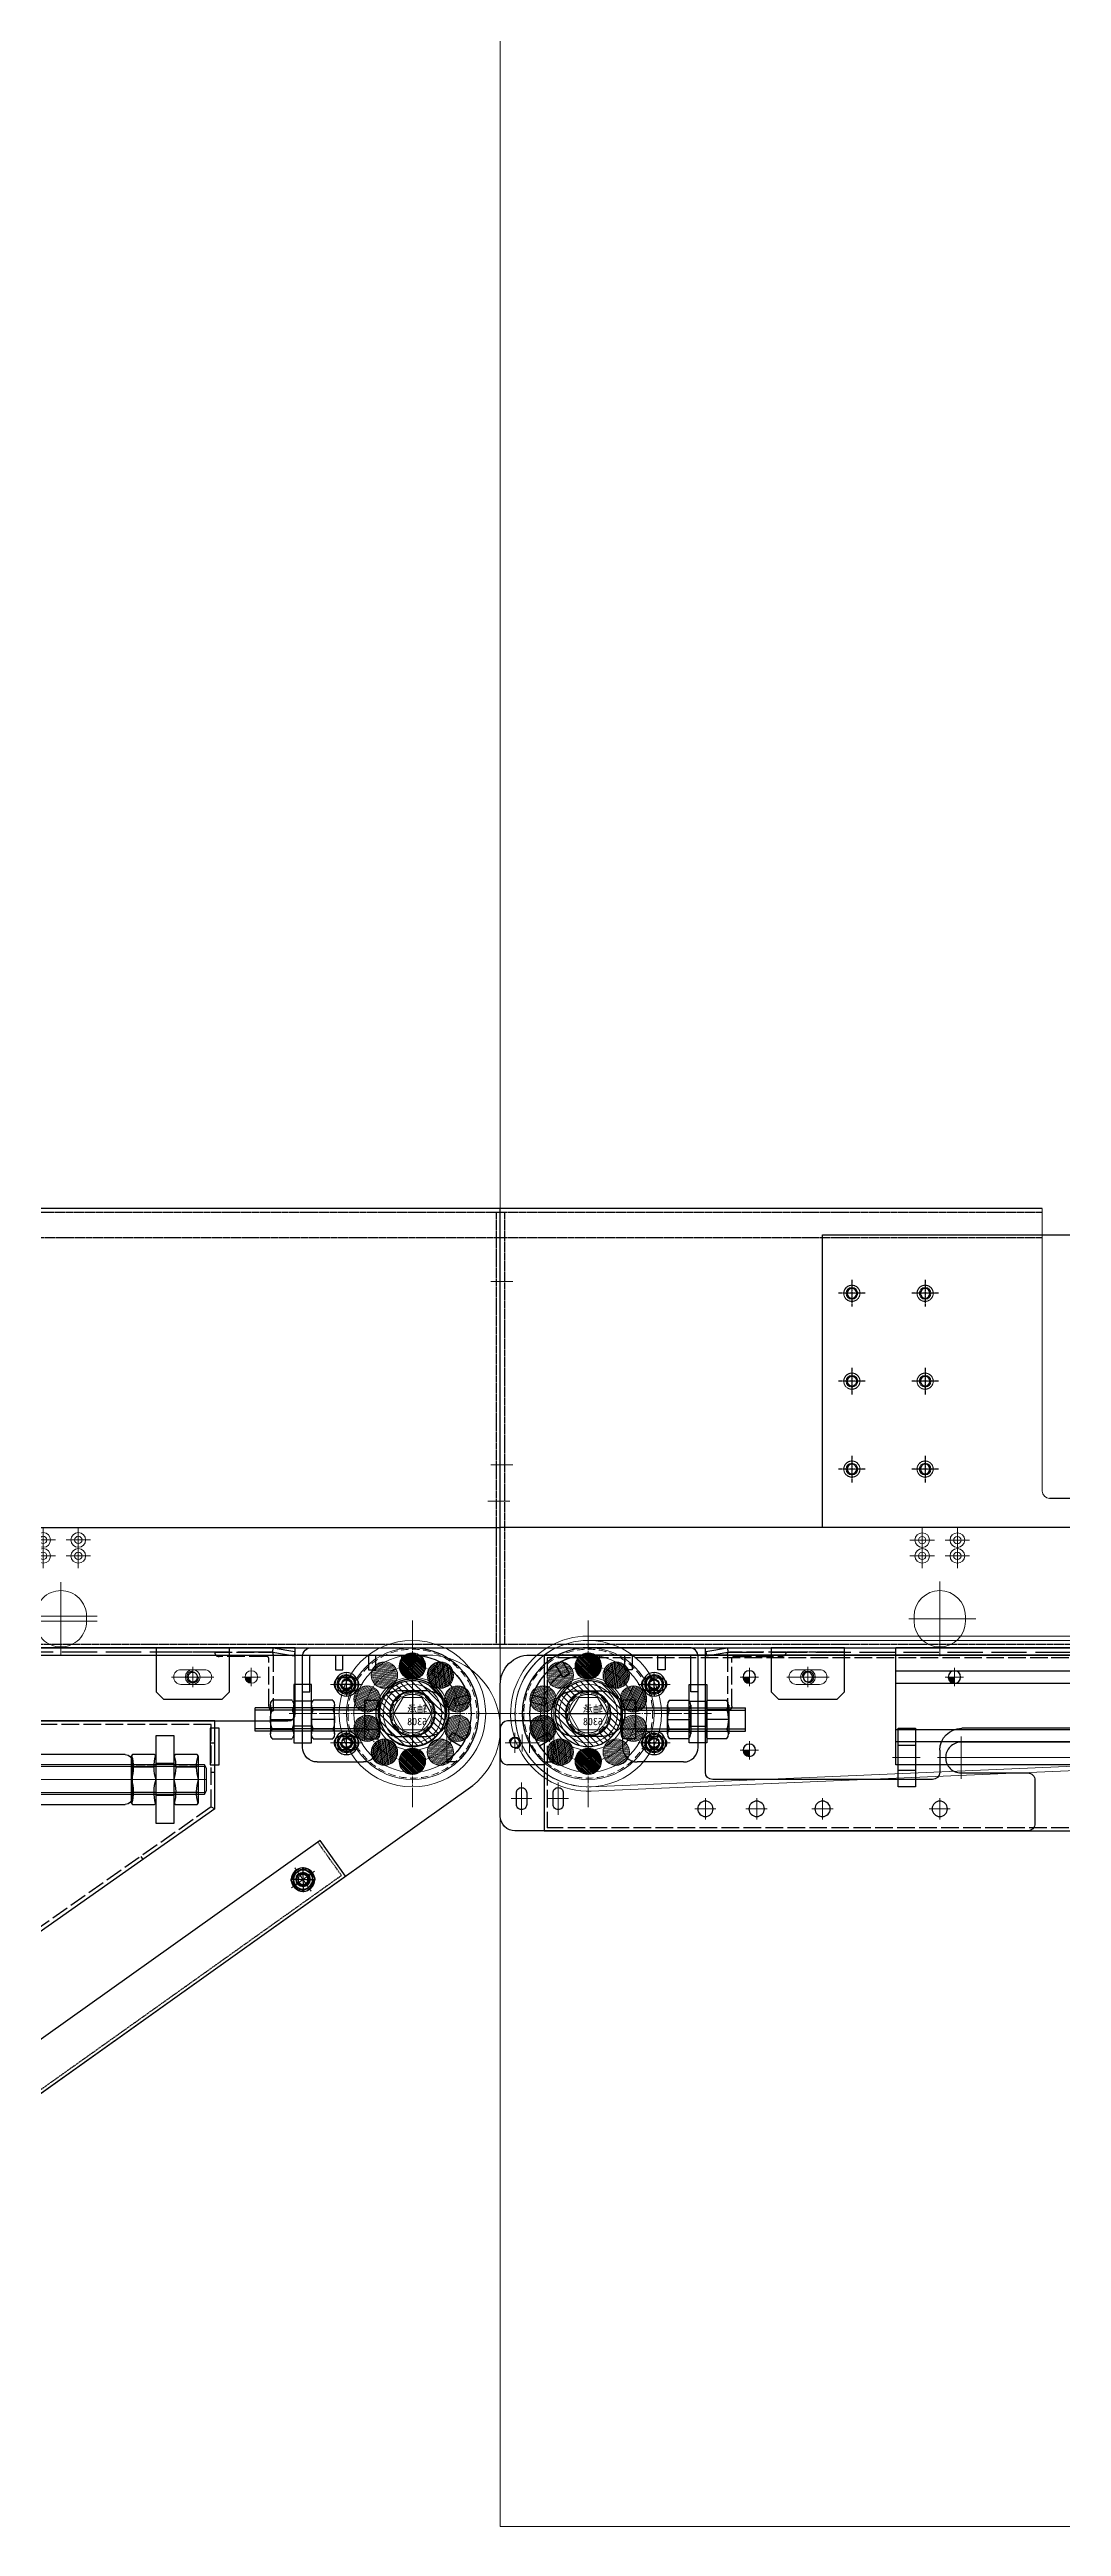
# Model space of a CAD drawing. Header units: millimetres. Extents: x 845401 to 948039, y 511594 to 550263.
# Drawn here: x 923193 to 923884, y 544187 to 545878 of the extents above; entities that cross this region are included whole.
import ezdxf

# ---------------------------------------------------------------- set-up
doc = ezdxf.new("R2010")
doc.units = ezdxf.units.MM
for name, pattern in [('ACAD_ISO02W100', [15, 12, -3]), ('CENTER', [0]), ('CENTER1', [28, 25, -1, 1, -1]), ('CENTER2', [28.575, 19.05, -3.175, 3.175, -3.175]), ('CENTERX2', [4, 2.5, -0.5, 0.5, -0.5]), ('DASHED', [0.75, 0.5, -0.25]), ('DASHED2', [0.375, 0.25, -0.125]), ('HIDDEN', [0.375, 0.25, -0.125])]:
    doc.linetypes.add(name, pattern=pattern)
for name, color, linetype in [('00', 7, 'Continuous'), ('1轮廓实线层', 7, 'Continuous'), ('21', 1, 'Continuous'), ('2细线层', 4, 'Continuous'), ('3中心线层', 1, 'CENTER'), ('CL', 7, 'Continuous'), ('中心线层', 1, 'CENTERX2'), ('虚线', 4, 'ACAD_ISO02W100')]:
    doc.layers.add(name, color=color, linetype=linetype)
for name, color, linetype, lineweight in [('A-剖-0.10mm.......SECT-L01', 255, 'Continuous', 18), ('中心线', 1, 'CENTER', 9), ('剖面线', 6, 'Continuous', 15), ('粗实线', 7, 'Continuous', 30), ('细实线', 2, 'Continuous', 18)]:
    doc.layers.add(name, color=color, linetype=linetype, lineweight=lineweight)

# ---------------------------------------------------------------- blocks, each defined once
blk = doc.blocks.new('G$C56B2856F')
at = {"linetype": 'ByBlock', "lineweight": -2}
h = blk.add_hatch(dxfattribs=at)
h.set_pattern_fill('ANSI31', color=0, scale=0.2, style=0)
h.set_pattern_definition([(45, (-3782.49265, -49905.5814), (-0.449012806, 0.449012806), [])])
h.paths.add_polyline_path([(4.25, 0), (0, 0), (0, -4.25, 0.4142136)])
at = {"color": 1, "linetype": 'CENTER', "lineweight": -2, "ltscale": 3}
for p, q in [((-6.25, 0), (6.25, 0)), ((0, 6.25), (0, -6.25))]:
    blk.add_line(p, q, dxfattribs=at)
at = {"color": 0, "linetype": 'ByBlock', "lineweight": -2}
blk.add_circle((0, 0), 4.25, dxfattribs=at)
blk = doc.blocks.new('G$C93B904BA')
at = {"color": 1, "linetype": 'CENTER', "lineweight": -2, "ltscale": 3}
for p, q in [((-7, 0), (7, 0)), ((0, 7), (0, -7))]:
    blk.add_line(p, q, dxfattribs=at)
at = {"color": 0, "linetype": 'ByBlock', "lineweight": -2}
blk.add_circle((0, 0), 5, dxfattribs=at)
blk = doc.blocks.new('A$C09AA00CB')
blk.add_circle((9, 9), 4.4)
at = {"layer": '2细线层'}
blk.add_arc((9, 9), 6, 160.1448, 98.7462, dxfattribs=at)
at = {"layer": '3中心线层'}
for p, q in [((9, 0), (9, 18)), ((18, 9), (0, 9))]:
    blk.add_line(p, q, dxfattribs=at)
blk = doc.blocks.new('A$C58936E23')
at = {"color": 0, "linetype": 'ByBlock', "lineweight": -2}
for p, q in [((676, 248), (676, 272)), ((560, 226.9), (560, 238)), ((600, 226.9), (600, 238))]:
    blk.add_line(p, q, dxfattribs=at)
blk.add_lwpolyline([(859, 90), (865, 90), (865, 65), (859, 65)], close=True, dxfattribs=at)
for centre in [(420, 35), (500, 35)]:
    blk.add_circle(centre, 5, dxfattribs=at)
for centre, radius, start, end in [((50, 295), 50, 90.0059, 231.409), ((580, 180), 51, 113.0888, 66.9112)]:
    blk.add_arc(centre, radius, start, end, dxfattribs=at)
at = {"color": 0, "linetype": 'ByBlock'}
for centre, start, end in [((671, 272), 0, 90), ((555, 238), 0, 90), ((605, 238), 90, 180), ((671, 248), 270, 0)]:
    blk.add_arc(centre, 5, start, end, dxfattribs=at)
at = {"layer": '中心线', "color": 1, "linetype": 'CENTER2', "ltscale": 8}
for p, q in [((60, 286.5), (60, 323.5)), ((94, 325), (116, 325)), ((105, 318), (105, 332)), ((204.2, 330), (215.8, 330)), ((210, 335.8), (210, 324.2)), ((554.2, 330), (565.8, 330)), ((560, 335.8), (560, 324.2)), ((32, 305), (88, 305)), ((125.2, 305), (144.2, 305)), ((105, 278), (105, 292)), ((94, 285), (116, 285)), ((245.2, 260), (216.7, 260)), ((680.8, 260), (709.3, 260)), ((765, 176), (765, 110.1)), ((427.2, 35), (412.7, 35)), ((420, 27.7), (420, 42.2)), ((507.2, 35), (492.7, 35)), ((500, 27.7), (500, 42.2))]:
    blk.add_line(p, q, dxfattribs=at)
at = {"layer": '中心线', "color": 1, "linetype": 'CENTER2', "ltscale": 15}
for p, q in [((680, 260), (248, 260)), ((580, 115.3), (580, 244.7)), ((644.7, 180), (515.3, 180)), ((900, 145), (734, 145))]:
    blk.add_line(p, q, dxfattribs=at)
at = {"layer": '粗实线'}
for p, q in [((900, 345), (50, 345)), ((900, 181), (900, 345)), ((251, 248), (251, 272)), ((256, 277), (671, 277)), ((350, 20), (18.8, 255.9)), ((555, 243), (256, 243)), ((671, 243), (605, 243)), ((765, 171), (890, 171)), ((765, 119), (890, 119)), ((900, 20), (900, 109)), ((350, 20), (900, 20))]:
    blk.add_line(p, q, dxfattribs=at)
for points in [[(109, 320.5), (101, 320.5, -0.414214), (96.5, 325, -0.414214), (101, 329.5), (109, 329.5, -0.414214), (113.5, 325, -0.414214)], [(50.5, 320.5), (69.5, 320.5, -0.414214), (85, 305, -0.414214), (69.5, 289.5), (50.5, 289.5, -0.414214), (35, 305, -0.414214)], [(109, 280.5), (101, 280.5, -0.414214), (96.5, 285, -0.414214), (101, 289.5), (109, 289.5, -0.414214), (113.5, 285, -0.414214)]]:
    blk.add_lwpolyline(points, format="xyb", close=True, dxfattribs=at)
for points in [[(129, 325), (141, 325), (141, 285), (129, 285)], [(192, 295), (198, 295), (198, 270), (192, 270)], [(235, 290), (223, 290), (223, 230), (235, 230)], [(691, 290), (703, 290), (703, 230), (691, 230)], [(859, 260), (865, 260), (865, 235), (859, 235)]]:
    blk.add_lwpolyline(points, close=True, dxfattribs=at)
at = {"layer": '粗实线', "linetype": 'CENTER1'}
for centre in [(210, 330), (560, 330)]:
    blk.add_circle(centre, 3.25, dxfattribs=at)
at = {"layer": '粗实线'}
for centre, radius, start, end in [((256, 272), 5, 90, 180), ((256, 248), 5, 180, 270), ((765, 145), 26, 90, 270), ((890, 181), 10, 270, 0), ((890, 109), 10, 0, 90)]:
    blk.add_arc(centre, radius, start, end, dxfattribs=at)
at = {"layer": '细实线', "linetype": 'CENTER1'}
for centre in [(210, 330), (560, 330)]:
    blk.add_arc(centre, 4, 180, 90, dxfattribs=at)
at = {"layer": '虚线', "linetype": 'DASHED', "ltscale": 0.5}
for p, q in [((129, 313.5), (141, 313.5)), ((129, 296.5), (141, 296.5)), ((223, 271), (235, 271)), ((703, 271), (691, 271)), ((223, 249), (235, 249)), ((703, 249), (691, 249))]:
    blk.add_line(p, q, dxfattribs=at)
at = {"color": 0, "linetype": 'ByBlock', "lineweight": -2, "extrusion": (0, 0, -1), "xscale": -1, "zscale": -1}
for name, p in [('G$C56B2856F', (-170, 330)), ('G$C56B2856F', (-450, 330)), ('G$C56B2856F', (-730, 330)), ('G$C56B2856F', (-850, 330)), ('G$C56B2856F', (-730, 280)), ('G$C56B2856F', (-850, 280)), ('G$C93B904BA', (-885, 225)), ('G$C93B904BA', (-134.7, 191.8)), ('G$C93B904BA', (-338.3, 46.7)), ('G$C93B904BA', (-885, 45)), ('G$C93B904BA', (-590, 35)), ('G$C93B904BA', (-840, 35))]:
    blk.add_blockref(name, p, dxfattribs=at)
at = {"color": 0, "linetype": 'ByBlock', "lineweight": -2}
for p in [(716, 176), (796, 176), (716, 96), (796, 96)]:
    blk.add_blockref('A$C09AA00CB', p, dxfattribs=at)
blk = doc.blocks.new('*U1631')
for p, q in [((-15.9, -9.8), (-15.9, 9.8)), ((-14.7, 13.1), (-1.2, 13.1)), ((-14.7, 6.5), (-1.2, 6.5)), ((0, 9.8), (0, -9.8)), ((-14.7, -6.5), (-1.2, -6.5)), ((-1.2, -13.1), (-14.7, -13.1))]:
    blk.add_line(p, q)
for centre, radius, start, end in [((-10.8, 9.8), 5.08, 139.9424, 220.0576), ((2.6, 0), 18.5, 159.3402, 200.6598), ((-5.1, 9.8), 5.08, 319.9424, 40.0576), ((-18.5, 0), 18.5, 339.3402, 20.6598), ((-10.8, -9.8), 5.08, 139.9424, 220.0576), ((-5.1, -9.8), 5.08, 319.9424, 40.0576)]:
    blk.add_arc(centre, radius, start, end)
at = {"layer": '3中心线层'}
blk.add_line((-15.9, 0), (0, 0), dxfattribs=at)
blk = doc.blocks.new('*U1632')
for p, q in [((0, -9.8), (0, 9.8)), ((1.2, 13.1), (14.7, 13.1)), ((14.7, 6.5), (1.2, 6.5)), ((15.9, 9.8), (15.9, -9.8)), ((14.7, -6.5), (1.2, -6.5)), ((14.7, -13.1), (1.2, -13.1))]:
    blk.add_line(p, q)
for centre, radius, start, end in [((5.1, 9.8), 5.08, 139.9424, 220.0576), ((18.5, 0), 18.5, 159.3402, 200.6598), ((10.8, 9.8), 5.08, 319.9424, 40.0576), ((-2.6, 0), 18.5, 339.3402, 20.6598), ((5.1, -9.8), 5.08, 139.9424, 220.0576), ((10.8, -9.8), 5.08, 319.9424, 40.0576)]:
    blk.add_arc(centre, radius, start, end)
at = {"layer": '3中心线层'}
blk.add_line((15.9, 0), (0, 0), dxfattribs=at)
blk = doc.blocks.new('*U1633')
at = {"layer": '1轮廓实线层'}
for p, q in [((-10, 9.8), (-10, 0)), ((-10, 0), (-10, -9.8)), ((0, 13.1), (-8.5, 13.1)), ((0, 6.5), (-8.5, 6.5)), ((0, -13.1), (0, 13.1)), ((0, 8), (75, 8)), ((0, -8), (0, 8)), ((75, -8), (75, 8)), ((0, -6.5), (-8.5, -6.5)), ((0, -13.1), (-8.5, -13.1)), ((0, -8), (75, -8))]:
    blk.add_line(p, q, dxfattribs=at)
for centre, radius, start, end in [((-5.7, 9.8), 4.32, 130.7333, 229.2667), ((5, 0), 15, 154.1739, 205.8261), ((-5.7, -9.8), 4.32, 130.7333, 229.2667)]:
    blk.add_arc(centre, radius, start, end, dxfattribs=at)
at = {"layer": '2细线层'}
for p, q in [((0, 6.4), (75, 6.4)), ((0, -6.4), (75, -6.4))]:
    blk.add_line(p, q, dxfattribs=at)
blk = doc.blocks.new('6308zza')
h = blk.add_hatch()
h.set_pattern_fill('ANSI31', color=2, scale=0.25, angle=36, style=0)
h.set_pattern_definition([(81, (37.6802, -3237.5578), (-0.78397762, 0.12416986), [])])
h.paths.add_polyline_path([(-28.1, 26.3, 1), (-10.1, 26.3, 1)])
h = blk.add_hatch()
h.set_pattern_fill('ANSI31', color=2, scale=0.25, style=0)
h.set_pattern_definition([(45, (-1872.5048, -2641.3872), (-0.561266, 0.561266), [])])
h.paths.add_polyline_path([(9, 32.5, 1), (-9, 32.5, 1)])
h = blk.add_hatch()
h.set_pattern_fill('ANSI31', color=2, scale=0.25, angle=-36, style=0)
h.set_pattern_definition([(9, (-3067.45665, -1036.2964), (-0.12416986, 0.78397762), [])])
h.paths.add_polyline_path([(10.1, 26.3, 1), (28.1, 26.3, 1)])
h = blk.add_hatch()
h.set_pattern_fill('ANSI31', color=2, scale=0.25, angle=72, style=0)
h.set_pattern_definition([(117, (1933.4727, -2597.09144), (-0.70723643, -0.36035496), [])])
h.paths.add_polyline_path([(-39.9, 10, 1), (-21.9, 10, 1)])
h = blk.add_hatch()
h.set_pattern_fill('ANSI31', color=2, scale=0.25, angle=-72, style=0)
h.set_pattern_definition([(333, (-3090.7443, 964.6244), (0.36035496, 0.70723643), [])])
h.paths.add_polyline_path([(39.9, 10, 1), (21.9, 10, 1)])
h = blk.add_hatch()
h.set_pattern_fill('ANSI31', color=2, scale=0.25, angle=108, style=0)
h.set_pattern_definition([(153, (3090.7443, -964.6244), (-0.36035496, -0.70723643), [])])
h.paths.add_polyline_path([(-39.9, -10, 1), (-21.9, -10, 1)])
h = blk.add_hatch()
h.set_pattern_fill('ANSI31', color=2, scale=0.25, angle=-108, style=0)
h.set_pattern_definition([(297, (-1933.4727, 2597.09144), (0.70723643, 0.36035496), [])])
h.paths.add_polyline_path([(39.9, -10, 1), (21.9, -10, 1)])
h = blk.add_hatch()
h.set_pattern_fill('ANSI31', color=2, scale=0.25, angle=144, style=0)
h.set_pattern_definition([(189, (3067.45665, 1036.2964), (0.12416986, -0.78397762), [])])
h.paths.add_polyline_path([(-10.1, -26.3, 1), (-28.1, -26.3, 1)])
h = blk.add_hatch()
h.set_pattern_fill('ANSI31', color=2, scale=0.25, angle=180, style=0)
h.set_pattern_definition([(225, (1872.5048, 2641.3872), (0.561266, -0.561266), [])])
h.paths.add_polyline_path([(9, -32.5, 1), (-9, -32.5, 1)])
h = blk.add_hatch()
h.set_pattern_fill('ANSI31', color=2, scale=0.25, angle=-144, style=0)
h.set_pattern_definition([(261, (-37.6802, 3237.5578), (0.78397762, -0.12416986), [])])
h.paths.add_polyline_path([(28.1, -26.3, 1), (10.1, -26.3, 1)])
at = {"color": 1, "linetype": 'CENTER2', "ltscale": 0.25}
for p, q in [((0, 50), (0, -50)), ((-50, 0), (50, 0))]:
    blk.add_line(p, q, dxfattribs=at)
at = {"color": 2}
for centre, radius in [((0, 0), 45), ((0, 0), 40), ((-19.1, 26.3), 9), ((0, 32.5), 9), ((19.1, 26.3), 9), ((-30.9, 10), 9), ((0, 0), 25), ((0, 0), 20), ((30.9, 10), 9), ((-30.9, -10), 9), ((30.9, -10), 9), ((-19.1, -26.3), 9), ((0, -32.5), 9), ((19.1, -26.3), 9)]:
    blk.add_circle(centre, radius, dxfattribs=at)
at = {"color": 1, "linetype": 'CENTER2', "ltscale": 0.25}
blk.add_circle((0, 0), 32.5, dxfattribs=at)
at = {"color": 3, "insert": (-10, 5.5), "char_height": 5, "width": 23.104, "attachment_point": 1}
blk.add_mtext('{\\fSimSun|b0|i0|c134|p54;轴承}6308', dxfattribs=at)
blk = doc.blocks.new('ztt2015-05-20e')
at = {"layer": '剖面线'}
h = blk.add_hatch(dxfattribs=at)
h.set_pattern_fill('ANSI31', color=256, scale=25, style=0)
h.set_pattern_definition([(45, (-811205.8484, 604385.6305), (-2.209708691, 2.209708691), [])])
h.paths.add_polyline_path([(-7, 15.5), (-7, 22.5, 0.414214), (-29.5, 0), (-22.5, 0, -0.414214)])
h.paths.add_polyline_path([(-7, 22.5), (-7, 15.5, -0.414214), (8.5, 0), (15.5, 0, 0.414214)])
h.paths.add_polyline_path([(15.5, 0), (8.5, 0, -0.414214), (-7, -15.5), (-7, -22.5, 0.414214)])
h.paths.add_polyline_path([(-22.5, 0), (-29.5, 0, 0.414214), (-7, -22.5), (-7, -15.5, -0.414214)])
at = {"layer": '中心线'}
for p, q in [((-7, 28), (-7, -28)), ((-35, 0), (21, 0))]:
    blk.add_line(p, q, dxfattribs=at)
at = {"layer": '粗实线', "color": 0}
for radius in [22.5, 15.5]:
    blk.add_circle((-7, 0), radius, dxfattribs=at)
blk = doc.blocks.new('A$C20566805')
at = {"color": 1, "linetype": 'CENTERX2'}
for p, q in [((26, 0), (26, 52)), ((0, 26), (52, 26))]:
    blk.add_line(p, q, dxfattribs=at)
at = {"color": 0}
blk.add_lwpolyline([(19.6, 37), (13.3, 26), (19.6, 15), (32.4, 15), (38.7, 26), (32.4, 37)], close=True, dxfattribs=at)
for radius in [22.5, 15]:
    blk.add_circle((26, 26), radius, dxfattribs=at)
at = {"color": 4, "linetype": 'DASHED2'}
blk.add_circle((26, 26), 13.2, dxfattribs=at)
blk = doc.blocks.new('gzsf1234-0o9u')
at = {"color": 1, "linetype": 'CENTER2'}
for p, q in [((11.9, 46.7), (11.9, -80.8)), ((11.9, 0.5), (11.9, -34.5)), ((-51.9, -17), (75.6, -17)), ((-8.6, -17), (32.4, -17))]:
    blk.add_line(p, q, dxfattribs=at)
for radius in [50, 20]:
    blk.add_circle((11.9, -17), radius)
at = {"color": 4, "linetype": 'HIDDEN', "ltscale": 20}
for radius in [44, 22.5, 15, 14.2]:
    blk.add_circle((11.9, -17), radius, dxfattribs=at)
blk.add_blockref('6308zza', (11.9, -17))
at = {"color": 0}
for name, p in [('ztt2015-05-20e', (18.9, -17)), ('A$C20566805', (-14.1, -43))]:
    blk.add_blockref(name, p, dxfattribs=at)
blk = doc.blocks.new('M20XA')
at = {"layer": '中心线', "ltscale": 5}
blk.add_line((0, 12.4), (0, -12.7), dxfattribs=at)
at = {"layer": '粗实线', "color": 2}
for p, q in [((-8.7, -8.1), (-8.7, 6.2)), ((8.7, -8.1), (8.7, 6.2))]:
    blk.add_line(p, q, dxfattribs=at)
blk.add_lwpolyline([(-16, 7.6), (16, 7.6), (17, 6.6), (17, -8.4), (16, -9.4), (-16, -9.4), (-17, -8.4), (-17, 6.6)], close=True, dxfattribs=at)
for centre, start, end in [((-8.6, 34), 253.9372, 288.0244), ((8.6, 34), 251.9756, 286.0628), ((-8.6, -35.8), 71.9756, 106.0628), ((8.6, -35.8), 73.9372, 108.0244)]:
    blk.add_arc(centre, 27.8, start, end, dxfattribs=at)
at = {"layer": '虚线', "ltscale": 0.5}
for p, q in [((-8.8, 7.6), (-8.8, -9.4)), ((8.8, 7.6), (8.8, -9.4))]:
    blk.add_line(p, q, dxfattribs=at)
for points in [[(-10, -9.4), (-10, 7.6)], [(10, 7.6), (10, -9.4)]]:
    blk.add_lwpolyline(points, dxfattribs=at)
blk = doc.blocks.new('G$CD5F4420C')
at = {"color": 0, "linetype": 'ByBlock', "lineweight": -2}
for p, q in [((1.5, 20), (1.5, 0)), ((523.5, 0), (523.5, 20))]:
    blk.add_line(p, q, dxfattribs=at)
at = {"layer": '中心线', "ltscale": 10}
blk.add_line((525, 10), (0, 10), dxfattribs=at)
at = {"layer": '粗实线'}
blk.add_lwpolyline([(0, 10), (0, 17.5), (1.5, 20), (523.5, 20), (525, 17.5), (525, 2.5), (523.5, 0), (1.5, 0), (0, 2.5), (0, 10)], dxfattribs=at)
at = {"layer": '细实线', "ltscale": 10}
for p, q in [((0.7, 18.8), (524.3, 18.8)), ((0.7, 1.2), (524.3, 1.2))]:
    blk.add_line(p, q, dxfattribs=at)
blk = doc.blocks.new('G$CA2CF0012')
at = {"rotation": 89.99999999999999}
for p in [(13.1, 17), (42.1, 17), (151.3, 17), (207.3, 17), (510.1, 17)]:
    blk.add_blockref('M20XA', p, dxfattribs=at)
at = {"color": 0, "linetype": 'ByBlock', "lineweight": -2}
blk.add_blockref('G$CD5F4420C', (0, 7), dxfattribs=at)
blk = doc.blocks.new('A$C3BF44A2F')
at = {"layer": '中心线', "ltscale": 4}
for p, q in [((570, 62.5), (570, 50.5)), ((770, 62.5), (770, 50.5))]:
    blk.add_line(p, q, dxfattribs=at)
at = {"layer": '粗实线'}
for p, q in [((200, 245), (200, 305)), ((200, 305), (200, 305)), ((200, 305), (870, 305)), ((870, 305), (870, 55)), ((200, 245), (470, 55)), ((870, 55), (470, 55))]:
    blk.add_line(p, q, dxfattribs=at)
at = {"layer": '虚线'}
for p, q in [((202.5, 290), (200, 290)), ((202.5, 302.5), (867.5, 302.5)), ((202.5, 246.3), (202.5, 302.5)), ((867.5, 302.5), (867.5, 57.5)), ((202.5, 275), (200, 275)), ((202.5, 270), (200, 270)), ((870, 255), (867.5, 255)), ((202.5, 246.3), (200, 245)), ((202.5, 246.3), (470.8, 57.5)), ((870, 240), (867.5, 240)), ((870, 235), (867.5, 235)), ((250.5, 212.5), (249.1, 210.5)), ((870, 85), (867.5, 85)), ((870, 70), (867.5, 70)), ((867.5, 57.5), (470.8, 57.5)), ((870, 65), (867.5, 65))]:
    blk.add_line(p, q, dxfattribs=at)
blk = doc.blocks.new('M8LMDS')
at = {"layer": '中心线', "ltscale": 2.5}
for p, q in [((-9.7, 0), (9.7, 0)), ((0, 9.7), (0, -9.7))]:
    blk.add_line(p, q, dxfattribs=at)
at = {"layer": '虚线', "color": 2}
blk.add_lwpolyline([(-4, 7), (-8.1, 0), (-4, -7), (4, -7), (8.1, 0), (4, 7)], close=True, dxfattribs=at)
at = {"layer": '虚线', "color": 2, "ltscale": 10}
blk.add_circle((0, 0), 3.4, dxfattribs=at)
blk.add_arc((0, 0), 4, 0, 270, dxfattribs=at)
blk = doc.blocks.new('G$C99142C59')
at = {"layer": '中心线', "color": 1, "linetype": 'CENTER2', "ltscale": 5}
for p, q in [((-8, 0), (8, 0)), ((0, -8), (0, 8))]:
    blk.add_line(p, q, dxfattribs=at)
at = {"layer": '粗实线'}
blk.add_circle((0, 0), 4.5, dxfattribs=at)
blk.add_blockref('M8LMDS', (0, 0))
blk = doc.blocks.new('G$CC7797B18')
at = {"color": 0, "linetype": 'ByBlock', "lineweight": -2, "xscale": -1, "rotation": 270}
blk.add_blockref('G$C99142C59', (0, 0), dxfattribs=at)
blk = doc.blocks.new('A$C38D108FB')
at = {"layer": '粗实线'}
blk.add_lwpolyline([(0, 325), (30, 325), (30, 25), (0, 25)], close=True, dxfattribs=at)
at = {"layer": '虚线', "linetype": 'DASHED'}
blk.add_lwpolyline([(0, 323), (28, 323), (28, 27), (0, 27)], dxfattribs=at)
at = {"color": 0, "linetype": 'ByBlock', "lineweight": -2, "rotation": 90}
blk.add_blockref('G$CC7797B18', (15, 300), dxfattribs=at)
at = {"color": 0, "linetype": 'ByBlock', "lineweight": -2, "xscale": -1, "rotation": 90}
blk.add_blockref('G$CC7797B18', (15, 50), dxfattribs=at)
blk = doc.blocks.new('护套')
for p, q in [((-23.5, 0), (-23.5, -33)), ((23.5, 0), (23.5, -23))]:
    blk.add_line(p, q)
blk.add_arc((0, 0), 23.5, 0, 180)
at = {"layer": '00', "ltscale": 0.08}
for centre in [(45, 20), (45, -20)]:
    blk.add_circle(centre, 3.5, dxfattribs=at)
at = {"layer": '00', "color": 4, "ltscale": 0.08}
for centre in [(45, 20), (45, -20)]:
    blk.add_arc(centre, 4, 90, 0, dxfattribs=at)
at = {"layer": '1轮廓实线层'}
for p, q in [((69, 45), (0, 45)), ((75, -23), (75, 39)), ((65, -33), (33.5, -33))]:
    blk.add_line(p, q, dxfattribs=at)
blk.add_lwpolyline([(75, 15), (70, 15), (70, 39, 0.414214), (69, 40), (0, 40, 0.72668), (-23.5, -32.4, 0.72668)], format="xyb", dxfattribs=at)
for centre, radius, start, end in [((0, 0), 45, 90, 227.1666), ((69, 39), 6, 0, 90), ((33.5, -23), 10, 180, 270), ((65, -23), 10, 270, 0)]:
    blk.add_arc(centre, radius, start, end, dxfattribs=at)
at = {"layer": '3中心线层'}
for p, q in [((38.4, 20), (51.6, 20)), ((45, 14), (45, 26)), ((-16.7, 0), (16.7, 0)), ((0, 16.7), (0, -16.7)), ((45, -26), (45, -14)), ((38.4, -20), (51.6, -20))]:
    blk.add_line(p, q, dxfattribs=at)
at = {"layer": 'CL', "ltscale": 0.08}
blk.add_line((-30.6, -33), (-23.5, -33), dxfattribs=at)
for points in [[(-17.8, 35.8), (-12.8, 27.2), (-17.2, 24.7), (-22.1, 33.3)], [(7.5, 40), (7.5, 30), (2.5, 30), (2.5, 40)], [(30, 40), (30, 30), (25, 30), (25, 40)], [(52.5, 40), (52.5, 30), (47.5, 30), (47.5, 40)], [(-37.9, 12.7), (-28.3, 10.2), (-29.6, 5.3), (-39.2, 7.9)], [(-35.8, -17.8), (-27.2, -12.8), (-24.7, -17.2), (-33.3, -22.1)]]:
    blk.add_lwpolyline(points, dxfattribs=at)
blk = doc.blocks.new('OHM08')
at = {"layer": '21', "linetype": 'Continuous'}
for p, q in [((-2, 0), (-7.5, 0)), ((-1, 0), (1, 0)), ((0, 2), (0, 7.5)), ((0, -1), (0, 1)), ((2, 0), (7.5, 0)), ((0, -2), (0, -7.5))]:
    blk.add_line(p, q, dxfattribs=at)
blk.add_lwpolyline([(3, 1.7), (0, 3.5), (-3, 1.7), (-3, -1.7), (0, -3.5), (3, -1.7)], close=True, dxfattribs=at)
for radius in [6.5, 5.63]:
    blk.add_circle((0, 0), radius, dxfattribs=at)
blk = doc.blocks.new('A$C31E67C0F')
at = {"layer": '21', "linetype": 'Continuous'}
blk.add_circle((8, 8), 8, dxfattribs=at)
at = {"linetype": 'Continuous'}
blk.add_blockref('OHM08', (8, 8), dxfattribs=at)
blk = doc.blocks.new('OBM08')
at = {"layer": '21', "linetype": 'Continuous'}
for p, q in [((-2, 0), (-8.5, 0)), ((-1, 0), (1, 0)), ((0, 2), (0, 8.5)), ((0, -1), (0, 1)), ((2, 0), (8.5, 0)), ((0, -2), (0, -8.5))]:
    blk.add_line(p, q, dxfattribs=at)
blk.add_lwpolyline([(6.5, 3.8), (0, 7.5), (-6.5, 3.8), (-6.5, -3.8), (0, -7.5), (6.5, -3.8)], close=True, dxfattribs=at)
blk.add_circle((0, 0), 6.5, dxfattribs=at)
blk = doc.blocks.new('A$C3BFB7E3F')
at = {"layer": '21', "linetype": 'Continuous'}
blk.add_circle((8.5, 8.5), 8, dxfattribs=at)
at = {"linetype": 'Continuous'}
blk.add_blockref('OBM08', (8.5, 8.5), dxfattribs=at)
blk = doc.blocks.new('G$C50D05676')
at = {"color": 4, "linetype": 'DASHED', "lineweight": -2}
blk.add_lwpolyline([(840, 336.6), (900, 336.6), (900, 311.6)], dxfattribs=at)
blk.add_lwpolyline([(840, 336.6), (900, 336.6), (900, 311.6)], dxfattribs=at)
blk.add_lwpolyline([(840, 336.6), (900, 336.6), (900, 311.6)], dxfattribs=at)
at = {"color": 0, "linetype": 'ByBlock', "lineweight": -2}
blk.add_circle((840, 291.6), 50, dxfattribs=at)
at = {"color": 0}
blk.add_circle((840, 292.6), 23, dxfattribs=at)
at = {"xscale": -1}
for name, p in [('gzsf1234-0o9u', (851.9, 308.6)), ('护套', (840, 291.6))]:
    blk.add_blockref(name, p, dxfattribs=at)
at = {"linetype": 'CENTER', "lineweight": -2, "xscale": -1}
blk.add_blockref('A$C58936E23', (900, -13.4), dxfattribs=at)
at = {"color": 0, "linetype": 'ByBlock', "lineweight": -2, "xscale": -1}
for name, p in [('A$C3BF44A2F', (905, -18.4)), ('G$CA2CF0012', (699.5, 229.6))]:
    blk.add_blockref(name, p, dxfattribs=at)
at = {"color": 0, "linetype": 'ByBlock', "lineweight": -2, "xscale": -1, "rotation": 125.4638748238962}
blk.add_blockref('A$C38D108FB', (797.3, 219.6), dxfattribs=at)
at = {"layer": '1轮廓实线层', "xscale": -1}
for name, p in [('*U1633', (807.6, 287.6)), ('*U1632', (759, 287.6)), ('*U1631', (771, 287.6))]:
    blk.add_blockref(name, p, dxfattribs=at)
at = {"layer": '21', "linetype": 'Continuous', "xscale": -1}
for name, p in [('A$C31E67C0F', (803, 303.6)), ('A$C31E67C0F', (803, 263.6)), ('A$C3BFB7E3F', (773.8, 169.8))]:
    blk.add_blockref(name, p, dxfattribs=at)
blk = doc.blocks.new('A$C040F782D12')
for p, q in [((862828.4, -655715.1), (862866.9, -655715.1)), ((862828.4, -655715.1), (862828.4, -655715.1)), ((862863.9, -655718.1), (862831.4, -655718.1)), ((862865.4, -655752.1), (862865.4, -655719.6)), ((862868.4, -655716.6), (862868.4, -655755.1)), ((862868.4, -655755.1), (862868.4, -655755.1))]:
    blk.add_line(p, q)
for centre, radius, start, end in [((862831.4, -655715.1), 3, 180, 270), ((862863.9, -655719.6), 1.5, 0, 90), ((862866.9, -655716.6), 1.5, 0, 90), ((862868.4, -655752.1), 3, 180, 270)]:
    blk.add_arc(centre, radius, start, end)
blk = doc.blocks.new('A$C433C1705')
at = {"layer": '虚线', "ltscale": 5}
blk.add_blockref('A$C040F782D12', (-862828.4, 655755.1), dxfattribs=at)
blk = doc.blocks.new('A$C87d48773')
at = {"layer": '粗实线'}
for p, q in [((1720, 92, 2659), (112, 92, 2659)), ((1720, 47, 2659), (1720, 92, 2659)), ((1180, 42, 2659), (1715, 42, 2659))]:
    blk.add_line(p, q, dxfattribs=at)
blk.add_arc((1715, 47, 2659), 5, 270, 0, dxfattribs=at)
at = {"layer": '虚线', "ltscale": 2}
for p, q in [((1704.7, 89, 2659), (15.3, 89, 2659)), ((1704.7, 89, 2659), (1705, 92, 2659)), ((1704.7, 89, 2659), (1719.3, 86.4, 2659)), ((1705, 92, 2659), (1719.8, 89.4, 2659)), ((1719.8, 89.4, 2659), (1719.3, 86.4, 2659))]:
    blk.add_line(p, q, dxfattribs=at)
at = {"color": 0, "linetype": 'ByBlock', "lineweight": -2, "xscale": -1}
for name, p in [('G$C93B904BA', (1650, 72, 2659)), ('G$C56B2856F', (1690, 72, 2659))]:
    blk.add_blockref(name, p, dxfattribs=at)
at = {"layer": '虚线', "ltscale": 2}
blk.add_blockref('A$C433C1705', (1665, 49, 2659), dxfattribs=at)
blk = doc.blocks.new('A$C185aa776')
at = {"extrusion": (0, 0, -1), "xscale": -1, "zscale": -1}
blk.add_blockref('G$C50D05676', (-1015, -206.5, -2659), dxfattribs=at)
at = {"layer": 'A-剖-0.10mm.......SECT-L01'}
blk.add_blockref('A$C87d48773', (55, 38.1), dxfattribs=at)
blk = doc.blocks.new('G$CAE280B22')
at = {"color": 1}
for p, q in [((24.8, 49.8), (24.8, 0)), ((0, 26.6), (49.5, 26.6)), ((0, 23.2), (49.5, 23.2))]:
    blk.add_line(p, q, dxfattribs=at)
blk.add_lwpolyline([(24.8, 5.7), (24.8, 5.7, 0.414214), (42.3, 23.2), (42.3, 26.6, 0.414214), (24.8, 44.1), (24.8, 44.1, 0.414214), (7.3, 26.6), (7.3, 23.2, 0.414214)], format="xyb", close=True)
blk = doc.blocks.new('G$CD2AE9158')
at = {"layer": 'A-剖-0.10mm.......SECT-L01'}
for radius in [5, 2.5]:
    blk.add_circle((8.4, 8.4), radius, dxfattribs=at)
at = {"layer": '中心线'}
for p, q in [((16.8, 8.4), (0, 8.4)), ((8.4, 16.8), (8.4, 0))]:
    blk.add_line(p, q, dxfattribs=at)
blk = doc.blocks.new('A$C5FC54899')
at = {"color": 1, "linetype": 'CENTER', "lineweight": -2, "ltscale": 3}
for p, q in [((0, 6.5), (29, 6.5)), ((14.5, 13), (14.5, 0))]:
    blk.add_line(p, q, dxfattribs=at)
at = {"color": 0, "linetype": 'ByBlock', "lineweight": -2}
blk.add_lwpolyline([(6.5, 1.5), (22.5, 1.5, 0.414214), (27.5, 6.5, 0.414214), (22.5, 11.5), (6.5, 11.5, 0.414214), (1.5, 6.5, 0.414214)], format="xyb", close=True, dxfattribs=at)
blk = doc.blocks.new('A$C4D7926B7')
at = {"layer": '粗实线'}
blk.add_lwpolyline([(5, -5), (5, -5), (0, 0), (0, 30), (50, 30), (50, 0), (45, -5), (5, -5)], dxfattribs=at)
at = {"layer": '虚线', "color": 4, "linetype": 'DASHED'}
blk.add_line((0, 27), (50, 27), dxfattribs=at)
at = {"color": 0, "linetype": 'ByBlock', "lineweight": -2}
blk.add_blockref('A$C5FC54899', (10.5, 3.5), dxfattribs=at)
blk = doc.blocks.new('A$Cc3b9c145')
at = {"color": 0, "linetype": 'ByBlock', "lineweight": -2}
blk.add_line((1527, 85, -0.1), (6.4, 85, 0), dxfattribs=at)
at = {"layer": '中心线'}
blk.add_line((0, 185, 0), (15, 185, 0), dxfattribs=at)
at = {"layer": '粗实线'}
for p, q in [((2036.4, 167, 0), (6.4, 167, 0)), ((2036.4, 85, 0), (6.4, 85, 0))]:
    blk.add_line(p, q, dxfattribs=at)
at = {"layer": '粗实线', "elevation": 0}
for points in [[(6.4, 85), (6.4, 385)], [(6.4, 385), (1256.4, 385)]]:
    blk.add_lwpolyline(points, dxfattribs=at)
at = {"layer": '虚线', "color": 4, "linetype": 'DASHED'}
for p, q in [((1255.4, 382.5, 0), (6.4, 382.5, 0)), ((8.9, 87.5, 0), (8.9, 382.5, 0)), ((1248.2, 365, 0), (6.4, 365, 0)), ((918.9, 87.5, 0), (6.4, 87.5, 0)), ((8.9, 85, 0), (8.9, 85, 0))]:
    blk.add_line(p, q, dxfattribs=at)
at = {"color": 1, "xscale": -1}
blk.add_blockref('G$CAE280B22', (331.2, 79.9, 0), dxfattribs=at)
at = {"color": 0, "linetype": 'ByBlock', "lineweight": -2}
blk.add_blockref('A$C4D7926B7', (191.4, 55, 0), dxfattribs=at)
at = {"layer": 'A-剖-0.10mm.......SECT-L01', "xscale": -1, "rotation": 90}
for p in [(302.9, 167, 0), (302.9, 156.1, 0), (326.9, 167, 0), (326.9, 156.1, 0)]:
    blk.add_blockref('G$CD2AE9158', p, dxfattribs=at)
blk = doc.blocks.new('A$C18442082')
at = {"layer": '中心线', "ltscale": 4}
for p, q in [((-1.8, 60), (11.8, 60)), ((5, 53.2), (5, 66.8)), ((21.8, 60), (8.2, 60)), ((15, 53.2), (15, 66.8)), ((15, 53.2), (15, 66.8)), ((403.2, 60), (416.8, 60)), ((410, 53.2), (410, 66.8)), ((426.8, 60), (413.2, 60)), ((420, 53.2), (420, 66.8)), ((420, 53.2), (420, 66.8))]:
    blk.add_line(p, q, dxfattribs=at)
at = {"layer": '中心线', "ltscale": 0.25}
blk.add_line((10, 65.8), (10, 54.2), dxfattribs=at)
at = {"layer": '粗实线'}
for p, q in [((-5, 70), (-5, 50)), ((25, 75), (0, 75)), ((400, 75), (425, 75)), ((430, 70), (430, 50)), ((25, 45), (0, 45)), ((400, 45), (425, 45))]:
    blk.add_line(p, q, dxfattribs=at)
blk.add_lwpolyline([(380, 120), (45, 120), (25, 120), (25, 0), (400, 0), (400, 120)], close=True, dxfattribs=at)
for centre, start, end in [((0, 70), 90, 180), ((425, 70), 0, 90), ((0, 50), 180, 270), ((425, 50), 270, 0)]:
    blk.add_arc(centre, 5, start, end, dxfattribs=at)
at = {"layer": '虚线'}
blk.add_line((398, 2), (27, 2), dxfattribs=at)
blk.add_lwpolyline([(398, 2), (398, 118), (368.8, 118), (46.2, 118), (27, 118), (27, 2)], dxfattribs=at)
blk = doc.blocks.new('*U95395')
for p, q in [((-15.9, -9.8), (-15.9, 9.8)), ((-14.7, 13.1), (-1.2, 13.1)), ((-14.7, 6.5), (-1.2, 6.5)), ((0, 9.8), (0, -9.8)), ((-14.7, -6.5), (-1.2, -6.5)), ((-1.2, -13.1), (-14.7, -13.1))]:
    blk.add_line(p, q)
for centre, radius, start, end in [((-10.8, 9.8), 5.08, 139.9424, 220.0576), ((2.6, 0), 18.5, 159.3402, 200.6598), ((-5.1, 9.8), 5.08, 319.9424, 40.0576), ((-18.5, 0), 18.5, 339.3402, 20.6598), ((-10.8, -9.8), 5.08, 139.9424, 220.0576), ((-5.1, -9.8), 5.08, 319.9424, 40.0576)]:
    blk.add_arc(centre, radius, start, end)
at = {"layer": '3中心线层'}
blk.add_line((-15.9, 0), (0, 0), dxfattribs=at)
blk = doc.blocks.new('*U95396')
for p, q in [((0, -9.8), (0, 9.8)), ((1.2, 13.1), (14.7, 13.1)), ((14.7, 6.5), (1.2, 6.5)), ((15.9, 9.8), (15.9, -9.8)), ((14.7, -6.5), (1.2, -6.5)), ((14.7, -13.1), (1.2, -13.1))]:
    blk.add_line(p, q)
for centre, radius, start, end in [((5.1, 9.8), 5.08, 139.9424, 220.0576), ((18.5, 0), 18.5, 159.3402, 200.6598), ((10.8, 9.8), 5.08, 319.9424, 40.0576), ((-2.6, 0), 18.5, 339.3402, 20.6598), ((5.1, -9.8), 5.08, 139.9424, 220.0576), ((10.8, -9.8), 5.08, 319.9424, 40.0576)]:
    blk.add_arc(centre, radius, start, end)
at = {"layer": '3中心线层'}
blk.add_line((15.9, 0), (0, 0), dxfattribs=at)
blk = doc.blocks.new('*U95397')
at = {"layer": '1轮廓实线层'}
for p, q in [((-10, 9.8), (-10, 0)), ((-10, 0), (-10, -9.8)), ((0, 13.1), (-8.5, 13.1)), ((0, 6.5), (-8.5, 6.5)), ((0, -13.1), (0, 13.1)), ((0, 8), (75, 8)), ((0, -8), (0, 8)), ((75, -8), (75, 8)), ((0, -6.5), (-8.5, -6.5)), ((0, -13.1), (-8.5, -13.1)), ((0, -8), (75, -8))]:
    blk.add_line(p, q, dxfattribs=at)
for centre, radius, start, end in [((-5.7, 9.8), 4.32, 130.7333, 229.2667), ((5, 0), 15, 154.1739, 205.8261), ((-5.7, -9.8), 4.32, 130.7333, 229.2667)]:
    blk.add_arc(centre, radius, start, end, dxfattribs=at)
at = {"layer": '2细线层'}
for p, q in [((0, 6.4), (75, 6.4)), ((0, -6.4), (75, -6.4))]:
    blk.add_line(p, q, dxfattribs=at)
blk = doc.blocks.new('A$C57506761')
at = {"color": 0, "linetype": 'ByBlock', "lineweight": -2}
for centre in [(45, 19), (170, 19), (250, 19), (295, 19), (330, 19)]:
    blk.add_circle(centre, 5.25, dxfattribs=at)
at = {"layer": '中心线'}
for p, q in [((25.8, 109), (14.2, 109)), ((20, 114.8), (20, 103.2)), ((165.8, 109), (154.2, 109)), ((160, 114.8), (160, 103.2)), ((265.8, 109), (254.2, 109)), ((260, 114.8), (260, 103.2)), ((305.8, 109), (294.2, 109)), ((300, 114.8), (300, 103.2)), ((376, 104), (354, 104)), ((365, 97), (365, 111)), ((410, 65.5), (410, 102.5)), ((50, 69.8), (50, 58.2)), ((80.5, 39.5), (80.5, 68.5)), ((155.5, 39.5), (155.5, 68.5)), ((344.8, 84), (325.8, 84)), ((365, 57), (365, 71)), ((438, 84), (382, 84)), ((460, 69.8), (460, 58.2)), ((25.8, 59), (14.2, 59)), ((20, 64.8), (20, 53.2)), ((55.8, 64), (44.2, 64)), ((170.5, 54), (65.9, 54)), ((67, 54), (171.6, 54)), ((202.3, 54), (183.3, 54)), ((305.8, 59), (294.2, 59)), ((300, 64.8), (300, 53.2)), ((376, 64), (354, 64)), ((465.8, 64), (454.2, 64)), ((430.5, 37), (430.5, 15)), ((455.5, 37), (455.5, 15)), ((52.3, 19), (37.8, 19)), ((45, 26.2), (45, 11.7)), ((177.3, 19), (162.8, 19)), ((170, 26.2), (170, 11.7)), ((257.3, 19), (242.8, 19)), ((250, 26.2), (250, 11.7)), ((302.3, 19), (287.8, 19)), ((295, 26.2), (295, 11.7)), ((337.3, 19), (322.8, 19)), ((330, 26.2), (330, 11.7)), ((437.5, 26), (423.5, 26)), ((462.5, 26), (448.5, 26))]:
    blk.add_line(p, q, dxfattribs=at)
at = {"layer": '粗实线'}
blk.add_lwpolyline([(70, 54, -0.414214), (80.5, 64.5), (155.5, 64.5, -0.414214), (166, 54, -0.414214), (155.5, 43.5), (110, 43.5, 0.414214), (105, 38.5), (105, 9, 0.414214), (110, 4), (460, 4, 0.414214), (470, 14), (470, 104, 0.414214), (450, 124), (20, 124, 0.414214), (0, 104), (0, 14, 0.414214), (10, 4), (65, 4, 0.414214), (70, 9), (70, 54)], format="xyb", dxfattribs=at)
for points in [[(341, 104), (329, 104), (329, 64), (341, 64)], [(198.5, 74), (186.5, 74), (186.5, 34), (198.5, 34)]]:
    blk.add_lwpolyline(points, close=True, dxfattribs=at)
for points in [[(361, 99.5), (369, 99.5, 0.414214), (373.5, 104, 0.414214), (369, 108.5), (361, 108.5, 0.414214), (356.5, 104, 0.414214)], [(419.5, 99.5), (400.5, 99.5, 0.414214), (385, 84, 0.414214), (400.5, 68.5), (419.5, 68.5, 0.414214), (435, 84, 0.414214)], [(361, 59.5), (369, 59.5, 0.414214), (373.5, 64, 0.414214), (369, 68.5), (361, 68.5, 0.414214), (356.5, 64, 0.414214)], [(434, 22), (434, 30, 0.414214), (430.5, 33.5), (430.5, 33.5, 0.414214), (427, 30), (427, 22, 0.414214), (430.5, 18.5), (430.5, 18.5, 0.414214)], [(459, 22), (459, 30, 0.414214), (455.5, 33.5), (455.5, 33.5, 0.414214), (452, 30), (452, 22, 0.414214), (455.5, 18.5), (455.5, 18.5, 0.414214)]]:
    blk.add_lwpolyline(points, format="xyb", close=True, dxfattribs=at)
for centre, radius in [((20, 109), 4.25), ((160, 109), 4.25), ((260, 109), 3.25), ((300, 109), 4.25), ((20, 59), 4.25), ((50, 64), 3.25), ((300, 59), 4.25), ((460, 64), 3.25)]:
    blk.add_circle(centre, radius, dxfattribs=at)
at = {"layer": '细实线'}
for centre in [(260, 109), (50, 64), (460, 64)]:
    blk.add_arc(centre, 4, 0, 270, dxfattribs=at)
at = {"layer": '虚线'}
for p, q in [((341, 92.5), (329, 92.5)), ((341, 75.5), (329, 75.5)), ((198.5, 62.5), (186.5, 62.5)), ((198.5, 45.5), (186.5, 45.5))]:
    blk.add_line(p, q, dxfattribs=at)
blk = doc.blocks.new('DFGFREWRE3445')
at = {"color": 0, "linetype": 'ByBlock', "lineweight": -2}
blk.add_blockref('A$C57506761', (0, -64), dxfattribs=at)
blk = doc.blocks.new('G$CCB33F931')
at = {"layer": '粗实线'}
for p, q in [((1360, 92), (0, 92)), ((1360, 7), (1360, 92)), ((1110, 37), (1185, 37)), ((1200, 22), (1200, 7)), ((1205, 2), (1355, 2))]:
    blk.add_line(p, q, dxfattribs=at)
for centre, radius, start, end in [((1185, 22), 15, 0, 90), ((1205, 7), 5, 180, 270), ((1355, 7), 5, 270, 0)]:
    blk.add_arc(centre, radius, start, end, dxfattribs=at)
at = {"layer": '虚线', "color": 4, "ltscale": 2}
for p, q in [((1344.7, 89), (15, 89)), ((1345, 92), (1344.7, 89)), ((1359.3, 86.4), (1344.7, 89)), ((1359.8, 89.4), (1345, 92)), ((1359.8, 89.4), (1359.3, 86.4))]:
    blk.add_line(p, q, dxfattribs=at)
at = {"color": 0, "linetype": 'ByBlock', "lineweight": -2}
for name, p in [('G$C56B2856F', (1190, 72)), ('G$C93B904BA', (1290, 72)), ('G$C56B2856F', (1330, 72)), ('G$C56B2856F', (1330, 22))]:
    blk.add_blockref(name, p, dxfattribs=at)
at = {"layer": '虚线', "ltscale": 2}
blk.add_blockref('A$C433C1705', (1305, 49), dxfattribs=at)
blk = doc.blocks.new('G$CFB9D064A')
at = {"layer": 'A-剖-0.10mm.......SECT-L01'}
blk.add_circle((6.5, 15.5), 4, dxfattribs=at)
at = {"layer": '中心线', "ltscale": 3}
for p, q in [((6.5, 9), (6.5, 22)), ((13, 15.5), (0, 15.5))]:
    blk.add_line(p, q, dxfattribs=at)
blk = doc.blocks.new('G$C2FC6B699')
at = {"layer": 'A-剖-0.10mm.......SECT-L01'}
for p, q in [((0, 23.9), (0, 27.3)), ((35, 23.9), (35, 27.3))]:
    blk.add_line(p, q, dxfattribs=at)
for centre, start, end in [((17.5, 27.3), 0, 180), ((17.5, 23.9), 180, 0)]:
    blk.add_arc(centre, 17.5, start, end, dxfattribs=at)
at = {"layer": '中心线'}
for p, q in [((17.5, 0), (17.5, 51.1)), ((-3.6, 25.6), (42.2, 25.6))]:
    blk.add_line(p, q, dxfattribs=at)
blk = doc.blocks.new('G$C039D3009')
at = {"layer": 'A-剖-0.10mm.......SECT-L01', "xscale": -1, "rotation": 89.99999999999994}
for p in [(28.8, 87.7), (52.8, 87.7), (28.8, 76.9), (52.8, 76.9)]:
    blk.add_blockref('G$CD2AE9158', p, dxfattribs=at)
at = {"layer": 'A-剖-0.10mm.......SECT-L01', "xscale": -1}
blk.add_blockref('G$C2FC6B699', (49.9, 0), dxfattribs=at)
blk = doc.blocks.new('G$CB2AF450D')
at = {"layer": 'A-剖-0.10mm.......SECT-L01'}
blk.add_line((1136.4, 385), (1136.4, 192), dxfattribs=at)
blk.add_arc((1131.4, 192), 5, 270, 0, dxfattribs=at)
at = {"layer": '中心线'}
for p, q in [((1512.9, 335), (1497.9, 335)), ((1512.9, 210), (1497.9, 210))]:
    blk.add_line(p, q, dxfattribs=at)
at = {"layer": '粗实线'}
for p, q in [((1136.4, 385), (1506.4, 385)), ((1506.4, 85), (1506.4, 385)), ((41.4, 187), (1131.4, 187)), ((-1493.6, 167), (1506.4, 167)), ((1506.4, 85), (1026.4, 85))]:
    blk.add_line(p, q, dxfattribs=at)
at = {"layer": '虚线', "color": 4, "linetype": 'DASHED'}
for p, q in [((1506.4, 382.5), (1136.4, 382.5)), ((1503.4, 365), (1503.4, 382.5)), ((1506.4, 365), (1136.4, 365)), ((1503.4, 88), (1503.4, 365)), ((1506.4, 87.5), (1023.9, 87.5))]:
    blk.add_line(p, q, dxfattribs=at)
blk.add_blockref('G$C039D3009', (1174, 79.2))
at = {"color": 0, "linetype": 'ByBlock', "lineweight": -2}
blk.add_blockref('A$C4D7926B7', (1271.4, 55), dxfattribs=at)
at = {"layer": 'A-剖-0.10mm.......SECT-L01', "rotation": 90}
for p in [(1231.9, 320.5), (1281.9, 320.5), (1231.9, 260.5), (1281.9, 260.5), (1231.9, 200.5), (1281.9, 200.5)]:
    blk.add_blockref('G$CFB9D064A', p, dxfattribs=at)
blk = doc.blocks.new('G$C5719A1E6')
at = {"color": 7, "linetype": 'Continuous', "lineweight": 25}
for p, q in [((1400, 200), (0, 200)), ((1400, 0), (1400, 200)), ((0, 0), (1400, 0))]:
    blk.add_line(p, q, dxfattribs=at)
at = {"color": 7, "linetype": 'HIDDEN', "lineweight": 18}
for centre, radius in [((1330, 160), 5.5), ((1330, 160), 5.53), ((1380, 160), 5.5), ((1380, 160), 5.53), ((1330, 100), 5.5), ((1330, 100), 5.52), ((1380, 100), 5.5), ((1380, 100), 5.52), ((1330, 40), 5.5), ((1330, 40), 5.52), ((1380, 40), 5.5), ((1380, 40), 5.52)]:
    blk.add_circle(centre, radius, dxfattribs=at)
at = {"color": 7, "linetype": 'Continuous', "lineweight": 25}
for centre in [(1330, 160), (1380, 160), (1330, 100), (1380, 100), (1330, 40), (1380, 40)]:
    blk.add_circle(centre, 3.3, dxfattribs=at)
at = {"layer": '中心线层'}
for p, q in [((1320.9, 160), (1339.1, 160)), ((1330, 169.1), (1330, 150.9)), ((1370.9, 160), (1389.1, 160)), ((1380, 169.1), (1380, 150.9)), ((1330, 109.1), (1330, 90.9)), ((1380, 109.1), (1380, 90.9)), ((1320.9, 100), (1339.1, 100)), ((1370.9, 100), (1389.1, 100)), ((1320.9, 40), (1339.1, 40)), ((1330, 49.1), (1330, 30.9)), ((1370.9, 40), (1389.1, 40)), ((1380, 49.1), (1380, 30.9))]:
    blk.add_line(p, q, dxfattribs=at)
blk = doc.blocks.new('输送线示意图前')
at = {"color": 253}
for p, q in [((-650, 100), (650, 100)), ((650, 20), (650, 100)), ((650, 84.2), (-650, 84.2)), ((650, 75.9), (-650, 75.9)), ((650, 44.1), (-650, 44.1)), ((650, 35.9), (-650, 35.9)), ((-630, 20), (630, 20)), ((630, 20), (650, 20))]:
    blk.add_line(p, q, dxfattribs=at)
blk = doc.blocks.new('G$CD7FBC83E')
at = {"layer": '2细线层', "color": 253}
blk.add_blockref('输送线示意图前', (2084.3, 928.9), dxfattribs=at)
blk = doc.blocks.new('A$Cfbd32609')
at = {"color": 4, "linetype": 'DASHED', "lineweight": -2, "elevation": -9.9}
blk.add_lwpolyline([(193.8, 1003.9), (193.8, 1028.9), (253.8, 1028.9)], dxfattribs=at)
at = {"layer": 'A-剖-0.10mm.......SECT-L01', "color": 1, "elevation": -9.9}
blk.add_lwpolyline([(193.8, 428.9), (3193.8, 428.9), (3193.8, 2598.3), (193.8, 2598.3)], close=True, dxfattribs=at)
at = {"layer": 'A-剖-0.10mm.......SECT-L01', "color": 6, "elevation": -9.9}
blk.add_lwpolyline([(2433.3, 909.3), (2813.9, 889, 1.029433), (2816.3, 988.9), (1543.8, 985.9, 0.010157), (1542.7, 985.9), (255.9, 931, -1.020375), (253.8, 1036.9), (3133.8, 1036.9, -0.875872), (3147.6, 932.8), (2451.4, 741.5, -1.17529)], format="xyb", close=True, dxfattribs=at)
blk.add_lwpolyline([(2433.2, 906.3), (2813.7, 886, 1.029433), (2816.3, 991.9), (1543.8, 988.9, 0.010093), (1542.6, 988.9), (255.8, 934, -1.020375), (253.8, 1033.9), (3133.8, 1033.9, -0.875922), (3146.8, 935.7), (2450.6, 744.4, -1.175292), (2433.2, 906.3)], format="xyb", dxfattribs=at)
at = {"xscale": -1}
for name, p in [('G$C5719A1E6', (1813.8, 1110.9, -9.9)), ('gzsf1234-0o9u', (265.7, 1000.9, -9.9))]:
    blk.add_blockref(name, p, dxfattribs=at)
at = {"color": 0, "linetype": 'ByBlock', "lineweight": -2, "xscale": -1}
blk.add_blockref('A$C57506761', (663.8, 899.9, -9.9), dxfattribs=at)
blk.add_blockref('护套', (253.8, 983.9, -9.9))
at = {"layer": '1轮廓实线层'}
for name, p in [('*U95397', (286.2, 979.9, -9.9)), ('*U95395', (323.8, 979.9, -9.9)), ('*U95396', (333.8, 979.9, -9.9))]:
    blk.add_blockref(name, p, dxfattribs=at)
at = {"layer": '21', "linetype": 'Continuous', "xscale": -1}
for p in [(306.8, 995.9, -9.9), (306.8, 955.9, -9.9)]:
    blk.add_blockref('A$C31E67C0F', p, dxfattribs=at)
at = {"layer": 'A-剖-0.10mm.......SECT-L01', "color": 2, "xscale": -1}
blk.add_blockref('G$CD7FBC83E', (3198.1, 0, -9.9), dxfattribs=at)
at = {"layer": 'A-剖-0.10mm.......SECT-L01', "xscale": -1}
for name, p in [('G$CB2AF450D', (1700.2, 943.9, -9.9)), ('G$CCB33F931', (1693.8, 936.9, -9.9))]:
    blk.add_blockref(name, p, dxfattribs=at)
at = {"layer": '粗实线'}
blk.add_blockref('A$C18442082', (198.8, 903.9, -9.9), dxfattribs=at)
at = {"layer": '粗实线', "xscale": -1}
blk.add_blockref('DFGFREWRE3445', (663.8, 963.9, -9.9), dxfattribs=at)

msp = doc.modelspace()

# ---------------------------------------------------------------- block references
at = {"layer": 'A-剖-0.10mm.......SECT-L01'}
for name, p in [('A$Cfbd32609', (923307.4, 543757.9, 9.9)), ('A$C185aa776', (921586.2, 544656.7, -2659))]:
    msp.add_blockref(name, p, dxfattribs=at)
at = {"layer": 'A-剖-0.10mm.......SECT-L01', "xscale": -1}
msp.add_blockref('A$Cc3b9c145', (923507.6, 544701.8, 0), dxfattribs=at)

doc.saveas('drawing.dxf')
